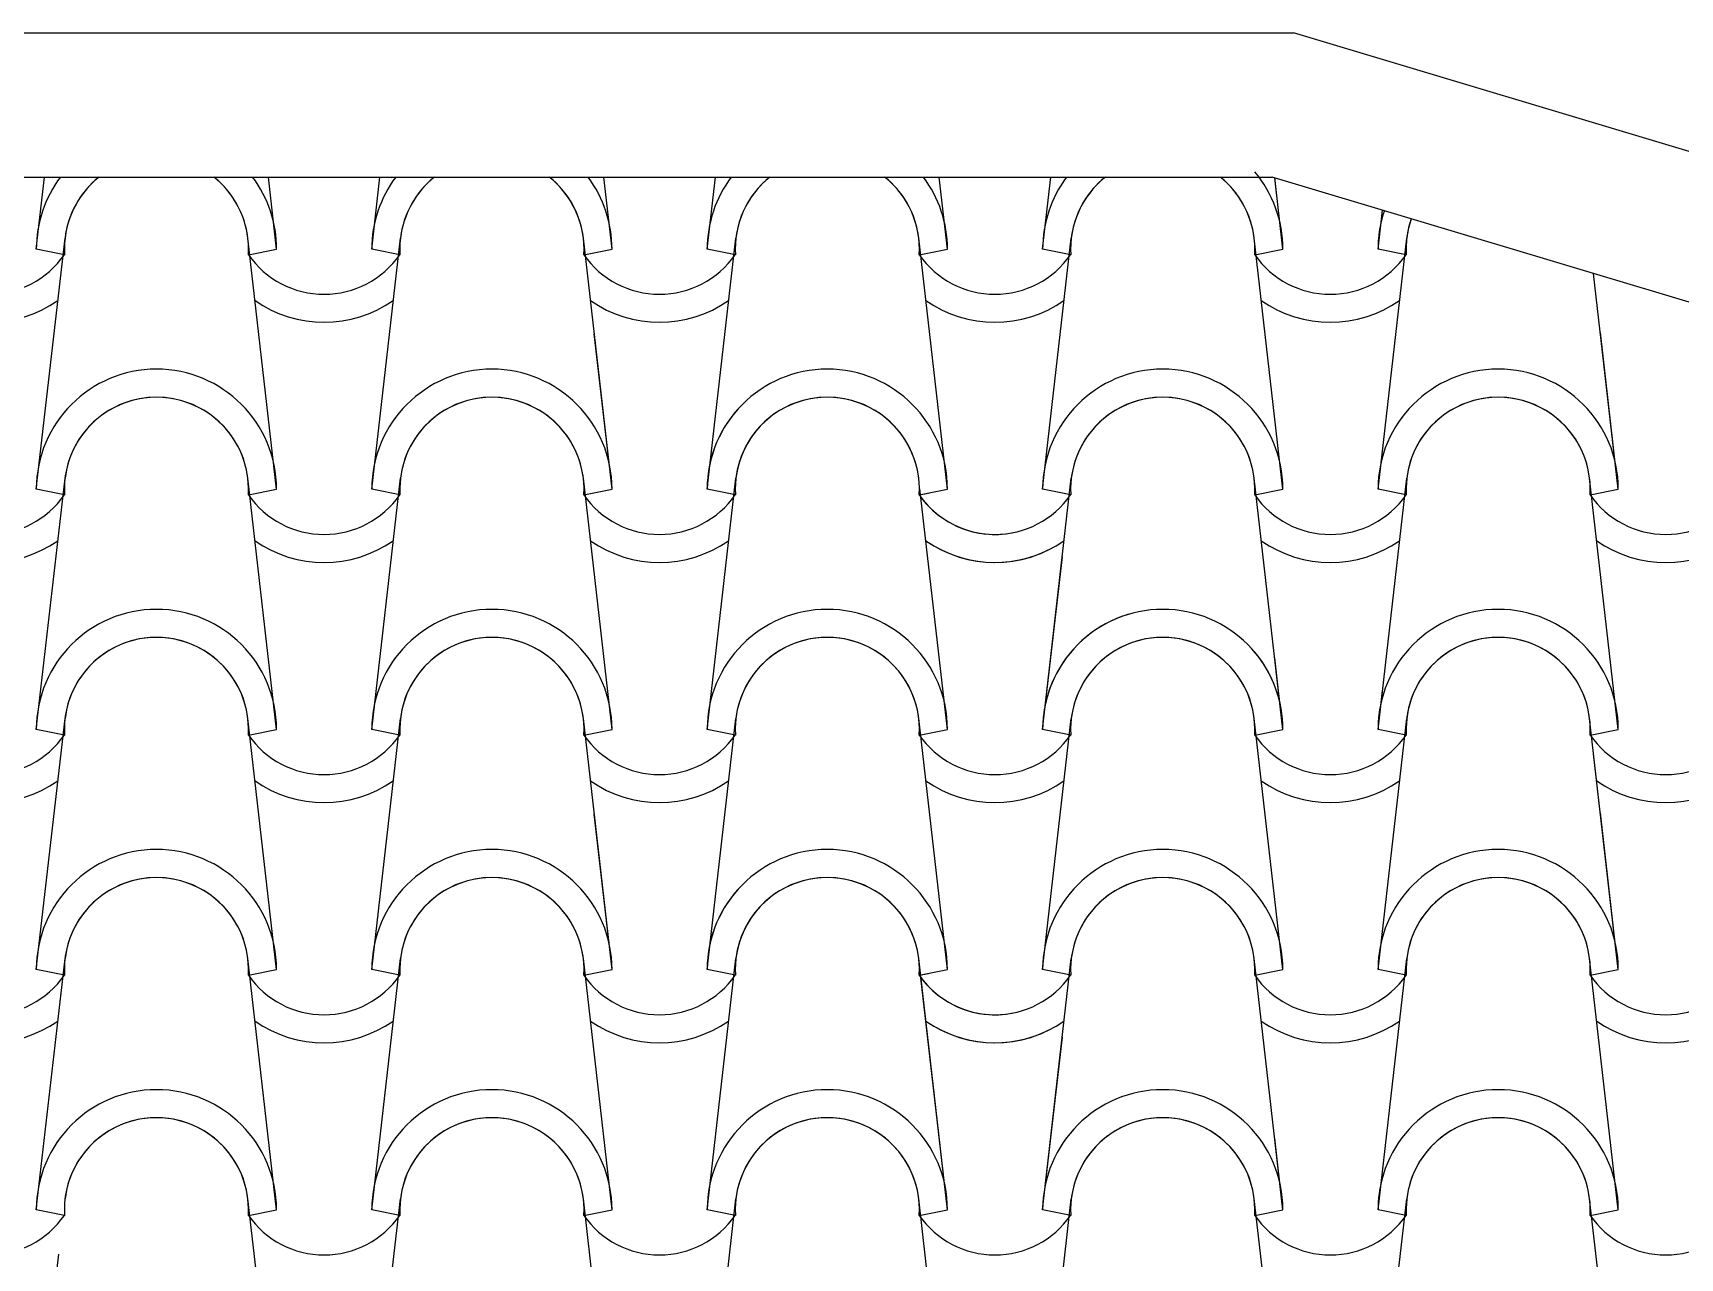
# Model space of a CAD drawing. Header units: millimetres. Extents: x -255 to 41745, y 236 to 29936.
# Drawn here: x 14081 to 14938, y 13360 to 13998 of the extents above; entities that cross this region are included whole.
import ezdxf

# ---------------------------------------------------------------- set-up
doc = ezdxf.new("R2010")
doc.units = ezdxf.units.MM
doc.layers.add('1', color=1, linetype='Continuous')
doc.layers.add('CALIDADES', color=7, linetype='Continuous')

msp = doc.modelspace()

# ---------------------------------------------------------------- linework, layer by layer
at = {"layer": '1'}
for p, q in [((14082.49, 13885.34), (14086.78, 13922.84)), ((14207.49, 13885.34), (14203.21, 13922.84)), ((14257, 13885.34), (14261.28, 13922.84)), ((14382, 13885.34), (14377.72, 13922.84)), ((14431.5, 13885.34), (14435.78, 13922.84)), ((14556.5, 13885.34), (14552.22, 13922.84)), ((14606.01, 13885.34), (14610.29, 13922.84)), ((14731.01, 13885.34), (14726.75, 13922.62)), ((14731.01, 13885.34), (14726.77, 13922.45)), ((14731.01, 13885.34), (14726.77, 13922.45)), ((14731.01, 13885.34), (14726.77, 13922.45)), ((14780.51, 13885.34), (14782.83, 13905.63)), ((14780.51, 13885.34), (14782.83, 13905.63)), ((14780.51, 13885.34), (14782.83, 13905.63)), ((14082.49, 13760.34), (14097.42, 13891.05)), ((14207.49, 13760.34), (14192.57, 13891.05)), ((14257, 13760.34), (14271.92, 13891.05)), ((14382, 13760.34), (14367.07, 13891.05)), ((14431.5, 13760.34), (14446.43, 13891.05)), ((14556.5, 13760.34), (14541.58, 13891.05)), ((14606.01, 13760.34), (14620.93, 13891.05)), ((14606.01, 13760.34), (14620.93, 13891.05)), ((14731.01, 13760.34), (14716.08, 13891.05)), ((14731.01, 13760.34), (14716.08, 13891.05)), ((14731.01, 13760.34), (14716.08, 13891.05)), ((14780.51, 13885.34), (14781.77, 13896.41)), ((14780.51, 13760.34), (14795.43, 13891.05)), ((14780.51, 13760.34), (14795.43, 13891.05)), ((14780.51, 13760.34), (14795.43, 13891.05)), ((14097.17, 13882.41), (14082.49, 13885.34)), ((14097.17, 13882.41), (14082.49, 13885.34)), ((14192.82, 13882.41), (14207.49, 13885.34)), ((14192.82, 13882.41), (14207.49, 13885.34)), ((14271.67, 13882.41), (14257, 13885.34)), ((14271.67, 13882.41), (14257, 13885.34)), ((14367.33, 13882.41), (14382, 13885.34)), ((14367.33, 13882.41), (14382, 13885.34)), ((14446.18, 13882.41), (14431.5, 13885.34)), ((14446.18, 13882.41), (14431.5, 13885.34)), ((14541.83, 13882.41), (14556.5, 13885.34)), ((14541.83, 13882.41), (14556.5, 13885.34)), ((14620.68, 13882.41), (14606.01, 13885.34)), ((14620.68, 13882.41), (14606.01, 13885.34)), ((14620.68, 13882.41), (14606.01, 13885.34)), ((14620.68, 13882.41), (14606.01, 13885.34)), ((14716.33, 13882.41), (14731.01, 13885.34)), ((14716.33, 13882.41), (14731.01, 13885.34)), ((14716.33, 13882.41), (14731.01, 13885.34)), ((14716.33, 13882.41), (14731.01, 13885.34)), ((14716.33, 13882.41), (14731.01, 13885.34)), ((14716.33, 13882.41), (14731.01, 13885.34)), ((14716.33, 13882.41), (14731.01, 13885.34)), ((14716.33, 13882.41), (14731.01, 13885.34)), ((14795.18, 13882.41), (14780.51, 13885.34)), ((14795.18, 13882.41), (14780.51, 13885.34)), ((14795.18, 13882.41), (14780.51, 13885.34)), ((14795.18, 13882.41), (14780.51, 13885.34)), ((14795.18, 13882.41), (14780.51, 13885.34)), ((14795.18, 13882.41), (14780.51, 13885.34)), ((14795.18, 13882.41), (14780.51, 13885.34)), ((14795.18, 13882.41), (14780.51, 13885.34)), ((14905.51, 13760.34), (14892.68, 13872.68)), ((14382, 13760.34), (14372.76, 13841.22)), ((14905.51, 13760.34), (14896.2, 13841.91)), ((14431.5, 13760.34), (14437.23, 13810.51)), ((14082.49, 13635.34), (14097.42, 13766.05)), ((14207.49, 13635.34), (14192.57, 13766.05)), ((14257, 13635.34), (14271.92, 13766.05)), ((14382, 13635.34), (14367.07, 13766.05)), ((14431.5, 13635.34), (14446.43, 13766.05)), ((14606.01, 13635.34), (14620.93, 13766.05)), ((14731.01, 13635.34), (14716.08, 13766.05)), ((14780.51, 13635.34), (14795.43, 13766.05)), ((14905.51, 13635.34), (14890.58, 13766.05)), ((14097.17, 13757.41), (14082.49, 13760.34)), ((14097.17, 13757.41), (14082.49, 13760.34)), ((14097.17, 13757.41), (14082.49, 13760.34)), ((14097.17, 13757.41), (14082.49, 13760.34)), ((14192.82, 13757.41), (14207.49, 13760.34)), ((14192.82, 13757.41), (14207.49, 13760.34)), ((14192.82, 13757.41), (14207.49, 13760.34)), ((14192.82, 13757.41), (14207.49, 13760.34)), ((14271.67, 13757.41), (14257, 13760.34)), ((14271.67, 13757.41), (14257, 13760.34)), ((14271.67, 13757.41), (14257, 13760.34)), ((14271.67, 13757.41), (14257, 13760.34)), ((14367.33, 13757.41), (14382, 13760.34)), ((14367.33, 13757.41), (14382, 13760.34)), ((14367.33, 13757.41), (14382, 13760.34)), ((14367.33, 13757.41), (14382, 13760.34)), ((14446.18, 13757.41), (14431.5, 13760.34)), ((14446.18, 13757.41), (14431.5, 13760.34)), ((14446.18, 13757.41), (14431.5, 13760.34)), ((14446.18, 13757.41), (14431.5, 13760.34)), ((14541.83, 13757.41), (14556.5, 13760.34)), ((14541.83, 13757.41), (14556.5, 13760.34)), ((14541.83, 13757.41), (14546.69, 13758.38)), ((14541.83, 13757.41), (14546.69, 13758.38)), ((14556.5, 13635.34), (14542.21, 13760.51)), ((14620.68, 13757.41), (14606.01, 13760.34)), ((14620.68, 13757.41), (14606.01, 13760.34)), ((14620.68, 13757.41), (14606.01, 13760.34)), ((14620.68, 13757.41), (14606.01, 13760.34)), ((14716.33, 13757.41), (14731.01, 13760.34)), ((14716.33, 13757.41), (14731.01, 13760.34)), ((14716.33, 13757.41), (14731.01, 13760.34)), ((14716.33, 13757.41), (14731.01, 13760.34)), ((14716.33, 13757.41), (14731.01, 13760.34)), ((14716.33, 13757.41), (14731.01, 13760.34)), ((14795.18, 13757.41), (14780.51, 13760.34)), ((14795.18, 13757.41), (14780.51, 13760.34)), ((14795.18, 13757.41), (14780.51, 13760.34)), ((14795.18, 13757.41), (14780.51, 13760.34)), ((14795.18, 13757.41), (14780.51, 13760.34)), ((14795.18, 13757.41), (14780.51, 13760.34)), ((14890.84, 13757.41), (14905.51, 13760.34)), ((14890.84, 13757.41), (14905.51, 13760.34)), ((14890.84, 13757.41), (14905.51, 13760.34)), ((14890.84, 13757.41), (14905.51, 13760.34)), ((14606.01, 13635.34), (14616.27, 13725.24)), ((14606.01, 13635.34), (14614.1, 13706.25)), ((14731.01, 13635.34), (14726.75, 13672.62)), ((14731.01, 13635.34), (14726.75, 13672.62)), ((14731.01, 13635.34), (14726.77, 13672.45)), ((14731.01, 13635.34), (14726.77, 13672.45)), ((14731.01, 13635.34), (14726.77, 13672.45)), ((14780.51, 13635.34), (14782.83, 13655.63)), ((14780.51, 13635.34), (14782.83, 13655.63)), ((14780.51, 13635.34), (14782.83, 13655.63)), ((14780.51, 13635.34), (14781.77, 13646.41)), ((14780.51, 13635.34), (14781.77, 13646.41)), ((14082.49, 13510.34), (14097.42, 13641.05)), ((14097.17, 13632.41), (14082.49, 13635.34)), ((14097.17, 13632.41), (14082.49, 13635.34)), ((14207.49, 13510.34), (14192.57, 13641.05)), ((14207.49, 13510.34), (14192.57, 13641.05)), ((14192.82, 13632.41), (14207.49, 13635.34)), ((14192.82, 13632.41), (14207.49, 13635.34)), ((14192.82, 13632.41), (14207.49, 13635.34)), ((14192.82, 13632.41), (14207.49, 13635.34)), ((14257, 13510.34), (14271.92, 13641.05)), ((14257, 13510.34), (14271.92, 13641.05)), ((14271.67, 13632.41), (14257, 13635.34)), ((14271.67, 13632.41), (14257, 13635.34)), ((14271.67, 13632.41), (14257, 13635.34)), ((14271.67, 13632.41), (14257, 13635.34)), ((14382, 13510.34), (14367.07, 13641.05)), ((14382, 13510.34), (14367.07, 13641.05)), ((14367.33, 13632.41), (14382, 13635.34)), ((14367.33, 13632.41), (14382, 13635.34)), ((14367.33, 13632.41), (14382, 13635.34)), ((14367.33, 13632.41), (14382, 13635.34)), ((14431.5, 13510.34), (14446.43, 13641.05)), ((14431.5, 13510.34), (14446.43, 13641.05)), ((14446.18, 13632.41), (14431.5, 13635.34)), ((14446.18, 13632.41), (14431.5, 13635.34)), ((14446.18, 13632.41), (14431.5, 13635.34)), ((14446.18, 13632.41), (14431.5, 13635.34)), ((14556.5, 13510.34), (14541.58, 13641.05)), ((14556.5, 13510.34), (14541.58, 13641.05)), ((14541.83, 13632.41), (14556.5, 13635.34)), ((14541.83, 13632.41), (14556.5, 13635.34)), ((14541.83, 13632.41), (14556.5, 13635.34)), ((14541.83, 13632.41), (14556.5, 13635.34)), ((14606.01, 13510.34), (14620.93, 13641.05)), ((14606.01, 13510.34), (14620.93, 13641.05)), ((14606.01, 13510.34), (14620.93, 13641.05)), ((14606.01, 13510.34), (14620.93, 13641.05)), ((14620.68, 13632.41), (14606.01, 13635.34)), ((14620.68, 13632.41), (14606.01, 13635.34)), ((14620.68, 13632.41), (14606.01, 13635.34)), ((14620.68, 13632.41), (14606.01, 13635.34)), ((14620.68, 13632.41), (14606.01, 13635.34)), ((14620.68, 13632.41), (14606.01, 13635.34)), ((14620.68, 13632.41), (14606.01, 13635.34)), ((14620.68, 13632.41), (14606.01, 13635.34)), ((14731.01, 13510.34), (14716.08, 13641.05)), ((14731.01, 13510.34), (14716.08, 13641.05)), ((14731.01, 13510.34), (14716.08, 13641.05)), ((14731.01, 13510.34), (14716.08, 13641.05)), ((14731.01, 13510.34), (14716.08, 13641.05)), ((14716.33, 13632.41), (14731.01, 13635.34)), ((14716.33, 13632.41), (14731.01, 13635.34)), ((14716.33, 13632.41), (14731.01, 13635.34)), ((14716.33, 13632.41), (14731.01, 13635.34)), ((14716.33, 13632.41), (14731.01, 13635.34)), ((14716.33, 13632.41), (14731.01, 13635.34)), ((14716.33, 13632.41), (14731.01, 13635.34)), ((14716.33, 13632.41), (14731.01, 13635.34)), ((14716.33, 13632.41), (14731.01, 13635.34)), ((14716.33, 13632.41), (14731.01, 13635.34)), ((14716.33, 13632.41), (14731.01, 13635.34)), ((14716.33, 13632.41), (14731.01, 13635.34)), ((14780.51, 13510.34), (14795.43, 13641.05)), ((14780.51, 13510.34), (14795.43, 13641.05)), ((14780.51, 13510.34), (14795.43, 13641.05)), ((14780.51, 13510.34), (14795.43, 13641.05)), ((14780.51, 13510.34), (14795.43, 13641.05)), ((14795.18, 13632.41), (14780.51, 13635.34)), ((14795.18, 13632.41), (14780.51, 13635.34)), ((14795.18, 13632.41), (14780.51, 13635.34)), ((14795.18, 13632.41), (14780.51, 13635.34)), ((14795.18, 13632.41), (14780.51, 13635.34)), ((14795.18, 13632.41), (14780.51, 13635.34)), ((14795.18, 13632.41), (14780.51, 13635.34)), ((14795.18, 13632.41), (14780.51, 13635.34)), ((14795.18, 13632.41), (14780.51, 13635.34)), ((14795.18, 13632.41), (14780.51, 13635.34)), ((14795.18, 13632.41), (14780.51, 13635.34)), ((14795.18, 13632.41), (14780.51, 13635.34)), ((14905.51, 13510.34), (14890.58, 13641.05)), ((14890.84, 13632.41), (14905.51, 13635.34)), ((14890.84, 13632.41), (14905.51, 13635.34)), ((14905.51, 13510.34), (14892.68, 13622.68)), ((14382, 13510.34), (14372.76, 13591.22)), ((14905.51, 13510.34), (14896.2, 13591.91)), ((14905.51, 13510.34), (14896.2, 13591.91)), ((14431.5, 13510.34), (14437.23, 13560.51)), ((14082.49, 13385.34), (14097.42, 13516.05)), ((14207.49, 13385.34), (14192.57, 13516.05)), ((14207.49, 13385.34), (14192.57, 13516.05)), ((14257, 13385.34), (14271.92, 13516.05)), ((14257, 13385.34), (14271.92, 13516.05)), ((14382, 13385.34), (14367.07, 13516.05)), ((14382, 13385.34), (14367.07, 13516.05)), ((14431.5, 13385.34), (14446.43, 13516.05)), ((14431.5, 13385.34), (14446.43, 13516.05)), ((14556.5, 13385.34), (14541.58, 13516.05)), ((14606.01, 13385.34), (14620.93, 13516.05)), ((14606.01, 13385.34), (14620.93, 13516.05)), ((14731.01, 13385.34), (14716.08, 13516.05)), ((14731.01, 13385.34), (14716.08, 13516.05)), ((14780.51, 13385.34), (14795.43, 13516.05)), ((14780.51, 13385.34), (14795.43, 13516.05)), ((14905.51, 13385.34), (14890.58, 13516.05)), ((14905.51, 13385.34), (14890.58, 13516.05)), ((14097.17, 13507.41), (14082.49, 13510.34)), ((14097.17, 13507.41), (14082.49, 13510.34)), ((14192.82, 13507.41), (14207.49, 13510.34)), ((14192.82, 13507.41), (14207.49, 13510.34)), ((14192.82, 13507.41), (14207.49, 13510.34)), ((14192.82, 13507.41), (14207.49, 13510.34)), ((14192.82, 13507.41), (14207.49, 13510.34)), ((14192.82, 13507.41), (14207.49, 13510.34)), ((14271.67, 13507.41), (14257, 13510.34)), ((14271.67, 13507.41), (14257, 13510.34)), ((14271.67, 13507.41), (14257, 13510.34)), ((14271.67, 13507.41), (14257, 13510.34)), ((14271.67, 13507.41), (14257, 13510.34)), ((14271.67, 13507.41), (14257, 13510.34)), ((14367.33, 13507.41), (14382, 13510.34)), ((14367.33, 13507.41), (14382, 13510.34)), ((14367.33, 13507.41), (14382, 13510.34)), ((14367.33, 13507.41), (14382, 13510.34)), ((14367.33, 13507.41), (14382, 13510.34)), ((14367.33, 13507.41), (14382, 13510.34)), ((14446.18, 13507.41), (14431.5, 13510.34)), ((14446.18, 13507.41), (14431.5, 13510.34)), ((14446.18, 13507.41), (14431.5, 13510.34)), ((14446.18, 13507.41), (14431.5, 13510.34)), ((14446.18, 13507.41), (14431.5, 13510.34)), ((14446.18, 13507.41), (14431.5, 13510.34)), ((14541.83, 13507.41), (14556.5, 13510.34)), ((14541.83, 13507.41), (14556.5, 13510.34)), ((14541.83, 13507.41), (14556.5, 13510.34)), ((14541.83, 13507.41), (14556.5, 13510.34)), ((14541.83, 13507.41), (14546.69, 13508.38)), ((14541.83, 13507.41), (14546.69, 13508.38)), ((14556.5, 13385.34), (14542.21, 13510.51)), ((14620.68, 13507.41), (14606.01, 13510.34)), ((14620.68, 13507.41), (14606.01, 13510.34)), ((14620.68, 13507.41), (14606.01, 13510.34)), ((14620.68, 13507.41), (14606.01, 13510.34)), ((14620.68, 13507.41), (14606.01, 13510.34)), ((14620.68, 13507.41), (14606.01, 13510.34)), ((14620.68, 13507.41), (14606.01, 13510.34)), ((14620.68, 13507.41), (14606.01, 13510.34)), ((14716.33, 13507.41), (14731.01, 13510.34)), ((14716.33, 13507.41), (14731.01, 13510.34)), ((14716.33, 13507.41), (14731.01, 13510.34)), ((14716.33, 13507.41), (14731.01, 13510.34)), ((14716.33, 13507.41), (14731.01, 13510.34)), ((14716.33, 13507.41), (14731.01, 13510.34)), ((14716.33, 13507.41), (14731.01, 13510.34)), ((14716.33, 13507.41), (14731.01, 13510.34)), ((14716.33, 13507.41), (14731.01, 13510.34)), ((14716.33, 13507.41), (14731.01, 13510.34)), ((14795.18, 13507.41), (14780.51, 13510.34)), ((14795.18, 13507.41), (14780.51, 13510.34)), ((14795.18, 13507.41), (14780.51, 13510.34)), ((14795.18, 13507.41), (14780.51, 13510.34)), ((14795.18, 13507.41), (14780.51, 13510.34)), ((14795.18, 13507.41), (14780.51, 13510.34)), ((14795.18, 13507.41), (14780.51, 13510.34)), ((14795.18, 13507.41), (14780.51, 13510.34)), ((14795.18, 13507.41), (14780.51, 13510.34)), ((14795.18, 13507.41), (14780.51, 13510.34)), ((14890.84, 13507.41), (14905.51, 13510.34)), ((14890.84, 13507.41), (14905.51, 13510.34)), ((14890.84, 13507.41), (14905.51, 13510.34)), ((14890.84, 13507.41), (14905.51, 13510.34)), ((14890.84, 13507.41), (14905.51, 13510.34)), ((14890.84, 13507.41), (14905.51, 13510.34)), ((14890.84, 13507.41), (14905.51, 13510.34)), ((14890.84, 13507.41), (14905.51, 13510.34)), ((14606.01, 13385.34), (14616.27, 13475.24)), ((14731.01, 13385.34), (14726.75, 13422.62)), ((14780.51, 13385.34), (14781.77, 13396.41)), ((14097.17, 13382.41), (14082.49, 13385.34)), ((14097.17, 13382.41), (14082.49, 13385.34)), ((14207.49, 13260.34), (14192.57, 13391.05)), ((14192.82, 13382.41), (14207.49, 13385.34)), ((14192.82, 13382.41), (14207.49, 13385.34)), ((14192.82, 13382.41), (14207.49, 13385.34)), ((14192.82, 13382.41), (14207.49, 13385.34)), ((14257, 13260.34), (14271.92, 13391.05)), ((14271.67, 13382.41), (14257, 13385.34)), ((14271.67, 13382.41), (14257, 13385.34)), ((14271.67, 13382.41), (14257, 13385.34)), ((14271.67, 13382.41), (14257, 13385.34)), ((14382, 13260.34), (14367.07, 13391.05)), ((14367.33, 13382.41), (14382, 13385.34)), ((14367.33, 13382.41), (14382, 13385.34)), ((14367.33, 13382.41), (14382, 13385.34)), ((14367.33, 13382.41), (14382, 13385.34)), ((14431.5, 13260.34), (14446.43, 13391.05)), ((14446.18, 13382.41), (14431.5, 13385.34)), ((14446.18, 13382.41), (14431.5, 13385.34)), ((14446.18, 13382.41), (14431.5, 13385.34)), ((14446.18, 13382.41), (14431.5, 13385.34)), ((14556.5, 13260.34), (14541.58, 13391.05)), ((14541.83, 13382.41), (14556.5, 13385.34)), ((14541.83, 13382.41), (14556.5, 13385.34)), ((14541.83, 13382.41), (14556.5, 13385.34)), ((14541.83, 13382.41), (14556.5, 13385.34)), ((14606.01, 13260.34), (14620.93, 13391.05)), ((14606.01, 13260.34), (14620.93, 13391.05)), ((14620.68, 13382.41), (14606.01, 13385.34)), ((14620.68, 13382.41), (14606.01, 13385.34)), ((14620.68, 13382.41), (14606.01, 13385.34)), ((14620.68, 13382.41), (14606.01, 13385.34)), ((14620.68, 13382.41), (14606.01, 13385.34)), ((14620.68, 13382.41), (14606.01, 13385.34)), ((14731.01, 13260.34), (14716.08, 13391.05)), ((14731.01, 13260.34), (14716.08, 13391.05)), ((14716.33, 13382.41), (14731.01, 13385.34)), ((14716.33, 13382.41), (14731.01, 13385.34)), ((14716.33, 13382.41), (14731.01, 13385.34)), ((14716.33, 13382.41), (14731.01, 13385.34)), ((14716.33, 13382.41), (14731.01, 13385.34)), ((14716.33, 13382.41), (14731.01, 13385.34)), ((14780.51, 13260.34), (14795.43, 13391.05)), ((14780.51, 13260.34), (14795.43, 13391.05)), ((14795.18, 13382.41), (14780.51, 13385.34)), ((14795.18, 13382.41), (14780.51, 13385.34)), ((14795.18, 13382.41), (14780.51, 13385.34)), ((14795.18, 13382.41), (14780.51, 13385.34)), ((14795.18, 13382.41), (14780.51, 13385.34)), ((14795.18, 13382.41), (14780.51, 13385.34)), ((14905.51, 13260.34), (14890.58, 13391.05)), ((14890.84, 13382.41), (14905.51, 13385.34)), ((14890.84, 13382.41), (14905.51, 13385.34)), ((14890.84, 13382.41), (14905.51, 13385.34)), ((14890.84, 13382.41), (14905.51, 13385.34)), ((14082.49, 13260.34), (14094.13, 13362.24))]:
    msp.add_line(p, q, dxfattribs=at)
for centre, radius, start, end in [((14668.51, 13885.34), 62.5, 0, 40.07623), ((14668.51, 13885.34), 62.5, 0, 40.07623), ((14668.51, 13885.34), 62.5, 0, 40.07623), ((14668.51, 13885.34), 62.5, 0, 40.07623), ((14144.99, 13885.34), 62.5, 143.1301, 180), ((14144.99, 13885.34), 62.5, 143.1301, 180), ((14144.99, 13885.34), 47.92, 128.49995, 183.51128), ((14144.99, 13885.34), 47.92, 128.49995, 183.51128), ((14144.99, 13885.34), 47.92, 128.49995, 173.16196), ((14144.99, 13885.34), 47.92, 6.83804, 51.50005), ((14144.99, 13885.34), 47.92, 356.48872, 51.50005), ((14144.99, 13885.34), 47.92, 356.48872, 51.50005), ((14144.99, 13885.34), 62.5, 0, 36.8699), ((14144.99, 13885.34), 62.5, 0, 36.8699), ((14319.5, 13885.34), 62.5, 143.1301, 180), ((14319.5, 13885.34), 62.5, 143.1301, 180), ((14319.5, 13885.34), 47.92, 128.49995, 183.51128), ((14319.5, 13885.34), 47.92, 128.49995, 183.51128), ((14319.5, 13885.34), 47.92, 128.49995, 173.16196), ((14319.5, 13885.34), 47.92, 6.83804, 51.50005), ((14319.5, 13885.34), 47.92, 356.48872, 51.50005), ((14319.5, 13885.34), 47.92, 356.48872, 51.50005), ((14319.5, 13885.34), 62.5, 0, 36.8699), ((14319.5, 13885.34), 62.5, 0, 36.8699), ((14494, 13885.34), 62.5, 143.1301, 180), ((14494, 13885.34), 62.5, 143.1301, 180), ((14494, 13885.34), 47.92, 128.49995, 183.51128), ((14494, 13885.34), 47.92, 128.49995, 183.51128), ((14494, 13885.34), 47.92, 128.49995, 173.16196), ((14494, 13885.34), 47.92, 6.83804, 51.50005), ((14494, 13885.34), 47.92, 356.48872, 51.50005), ((14494, 13885.34), 47.92, 356.48872, 51.50005), ((14494, 13885.34), 62.5, 0, 36.8699), ((14494, 13885.34), 62.5, 0, 36.8699), ((14668.51, 13885.34), 62.5, 143.1301, 180), ((14668.51, 13885.34), 62.5, 143.1301, 180), ((14668.51, 13885.34), 62.5, 143.1301, 180), ((14668.51, 13885.34), 62.5, 143.1301, 180), ((14668.51, 13885.34), 47.92, 128.49995, 183.51128), ((14668.51, 13885.34), 47.92, 128.49995, 183.51128), ((14668.51, 13885.34), 47.92, 128.49995, 183.51128), ((14668.51, 13885.34), 47.92, 128.49995, 183.51128), ((14668.51, 13885.34), 47.92, 128.49995, 173.16196), ((14668.51, 13885.34), 47.92, 128.49995, 173.16196), ((14668.51, 13885.34), 47.92, 6.83804, 51.50005), ((14668.51, 13885.34), 47.92, 356.48872, 51.50005), ((14668.51, 13885.34), 47.92, 356.48872, 51.50005), ((14668.51, 13885.34), 47.92, 6.83804, 51.50005), ((14668.51, 13885.34), 47.92, 356.48872, 51.50005), ((14668.51, 13885.34), 47.92, 356.48872, 51.50005), ((14843.01, 13885.34), 62.5, 161.33866, 180), ((14843.01, 13885.34), 62.5, 161.33866, 180), ((14843.01, 13885.34), 62.5, 161.33866, 180), ((14843.01, 13885.34), 62.5, 161.33866, 180), ((14843.01, 13885.34), 47.92, 160.74115, 183.51128), ((14843.01, 13885.34), 47.92, 160.74115, 183.51128), ((14843.01, 13885.34), 47.92, 160.74115, 183.51128), ((14843.01, 13885.34), 47.92, 160.74115, 183.51128), ((14843.01, 13885.34), 47.92, 160.74115, 173.16196), ((14843.01, 13885.34), 47.92, 160.74115, 173.16196), ((14843.01, 13885.34), 62.5, 169.6869, 180), ((14843.01, 13885.34), 62.5, 169.6869, 180), ((14057.69, 13909.73), 47.92, 214.75597, 325.24403), ((14057.69, 13909.73), 47.92, 214.75597, 325.24403), ((14232.19, 13909.73), 47.92, 214.75597, 325.24403), ((14232.19, 13909.73), 47.92, 214.75597, 325.24403), ((14406.69, 13909.73), 47.92, 214.75597, 325.24403), ((14406.69, 13909.73), 47.92, 214.75597, 325.24403), ((14581.2, 13909.73), 47.92, 214.75597, 325.24403), ((14581.2, 13909.73), 47.92, 214.75597, 325.24403), ((14755.7, 13909.73), 47.92, 214.75597, 325.24403), ((14755.7, 13909.73), 47.92, 214.75597, 325.24403), ((14755.7, 13909.73), 47.92, 214.75597, 325.24403), ((14755.7, 13909.73), 47.92, 214.75597, 325.24403), ((14755.7, 13909.73), 47.92, 214.75597, 325.24403), ((14755.7, 13909.73), 47.92, 214.75597, 325.24403), ((14755.7, 13909.73), 47.92, 214.75597, 325.24403), ((14755.7, 13909.73), 47.92, 214.75597, 325.24403), ((14843.01, 13885.34), 47.92, 174.46956, 183.51128), ((14843.01, 13885.34), 47.92, 174.46956, 183.51128), ((14057.69, 13909.73), 62.5, 234.93079, 305.06921), ((14232.19, 13909.73), 62.5, 234.93079, 305.06921), ((14406.69, 13909.73), 62.5, 234.93079, 305.06921), ((14581.2, 13909.73), 62.5, 234.93079, 305.06921), ((14755.7, 13909.73), 62.5, 234.93079, 305.06921), ((14755.7, 13909.73), 62.5, 234.93079, 305.06921), ((14755.7, 13909.73), 62.5, 234.93079, 305.06921), ((14755.7, 13909.73), 62.5, 234.93079, 305.06921), ((14144.99, 13760.34), 62.5, 0, 180), ((14144.99, 13760.34), 62.5, 0, 180), ((14144.99, 13760.34), 62.5, 0, 180), ((14144.99, 13760.34), 62.5, 0, 180), ((14319.5, 13760.34), 62.5, 0, 180), ((14319.5, 13760.34), 62.5, 0, 180), ((14319.5, 13760.34), 62.5, 0, 180), ((14319.5, 13760.34), 62.5, 0, 180), ((14494, 13760.34), 62.5, 0, 180), ((14494, 13760.34), 62.5, 0, 180), ((14668.51, 13760.34), 62.5, 0, 180), ((14668.51, 13760.34), 62.5, 0, 180), ((14668.51, 13760.34), 62.5, 0, 180), ((14668.51, 13760.34), 62.5, 0, 180), ((14843.01, 13760.34), 62.5, 0, 180), ((14843.01, 13760.34), 62.5, 0, 180), ((14843.01, 13760.34), 62.5, 0, 180), ((14843.01, 13760.34), 62.5, 0, 180), ((14144.99, 13760.34), 47.92, 356.48872, 183.51128), ((14144.99, 13760.34), 47.92, 356.48872, 183.51128), ((14144.99, 13760.34), 47.92, 356.48872, 183.51128), ((14144.99, 13760.34), 47.92, 356.48872, 183.51128), ((14144.99, 13760.34), 47.92, 6.83804, 173.16196), ((14144.99, 13760.34), 47.92, 6.83804, 173.16196), ((14319.5, 13760.34), 47.92, 356.48872, 183.51128), ((14319.5, 13760.34), 47.92, 356.48872, 183.51128), ((14319.5, 13760.34), 47.92, 356.48872, 183.51128), ((14319.5, 13760.34), 47.92, 356.48872, 183.51128), ((14319.5, 13760.34), 47.92, 6.83804, 173.16196), ((14319.5, 13760.34), 47.92, 6.83804, 173.16196), ((14494, 13760.34), 47.92, 356.48872, 183.51128), ((14494, 13760.34), 47.92, 356.48872, 183.51128), ((14494, 13760.34), 47.92, 6.83804, 173.16196), ((14668.51, 13760.34), 47.92, 356.48872, 183.51128), ((14668.51, 13760.34), 47.92, 356.48872, 183.51128), ((14668.51, 13760.34), 47.92, 356.48872, 183.51128), ((14668.51, 13760.34), 47.92, 356.48872, 183.51128), ((14668.51, 13760.34), 47.92, 6.83804, 173.16196), ((14668.51, 13760.34), 47.92, 6.83804, 173.16196), ((14843.01, 13760.34), 47.92, 356.48872, 183.51128), ((14843.01, 13760.34), 47.92, 356.48872, 183.51128), ((14843.01, 13760.34), 47.92, 356.48872, 183.51128), ((14843.01, 13760.34), 47.92, 356.48872, 183.51128), ((14843.01, 13760.34), 47.92, 6.83804, 173.16196), ((14843.01, 13760.34), 47.92, 6.83804, 173.16196), ((14494, 13760.34), 62.5, 135.01157, 180), ((14494, 13760.34), 62.5, 135.01157, 180), ((14494, 13760.34), 47.92, 128.69339, 183.51128), ((14494, 13760.34), 47.92, 128.69339, 183.51128), ((14494, 13760.34), 47.92, 128.69339, 173.16196), ((14057.69, 13784.73), 47.92, 214.75597, 325.24403), ((14057.69, 13784.73), 47.92, 214.75597, 325.24403), ((14057.69, 13784.73), 47.92, 214.75597, 325.24403), ((14057.69, 13784.73), 47.92, 214.75597, 325.24403), ((14232.19, 13784.73), 47.92, 214.75597, 325.24403), ((14232.19, 13784.73), 47.92, 214.75597, 325.24403), ((14232.19, 13784.73), 47.92, 214.75597, 325.24403), ((14232.19, 13784.73), 47.92, 214.75597, 325.24403), ((14406.69, 13784.73), 47.92, 214.75597, 325.24403), ((14406.69, 13784.73), 47.92, 214.75597, 325.24403), ((14406.69, 13784.73), 47.92, 214.75597, 325.24403), ((14406.69, 13784.73), 47.92, 214.75597, 325.24403), ((14494, 13760.34), 47.92, 356.48872, 0.3703), ((14494, 13760.34), 47.92, 356.48872, 0.3703), ((14581.2, 13784.73), 47.92, 214.75597, 280.82024), ((14581.2, 13784.73), 47.92, 214.75597, 280.82024), ((14581.2, 13784.73), 47.92, 214.75597, 325.24403), ((14581.2, 13784.73), 47.92, 214.75597, 325.24403), ((14755.7, 13784.73), 47.92, 214.75597, 325.24403), ((14755.7, 13784.73), 47.92, 214.75597, 325.24403), ((14755.7, 13784.73), 47.92, 214.75597, 325.24403), ((14755.7, 13784.73), 47.92, 214.75597, 325.24403), ((14755.7, 13784.73), 47.92, 214.75597, 325.24403), ((14755.7, 13784.73), 47.92, 214.75597, 325.24403), ((14930.2, 13784.73), 47.92, 214.75597, 325.24403), ((14930.2, 13784.73), 47.92, 214.75597, 325.24403), ((14930.2, 13784.73), 47.92, 214.75597, 325.24403), ((14930.2, 13784.73), 47.92, 214.75597, 325.24403), ((14057.69, 13784.73), 62.5, 234.93079, 305.06921), ((14057.69, 13784.73), 62.5, 234.93079, 305.06921), ((14232.19, 13784.73), 62.5, 234.93079, 305.06921), ((14232.19, 13784.73), 62.5, 234.93079, 305.06921), ((14406.69, 13784.73), 62.5, 234.93079, 305.06921), ((14406.69, 13784.73), 62.5, 234.93079, 305.06921), ((14581.2, 13784.73), 62.5, 234.93079, 296.36378), ((14581.2, 13784.73), 62.5, 234.93079, 305.06921), ((14755.7, 13784.73), 62.5, 234.93079, 305.06921), ((14755.7, 13784.73), 62.5, 234.93079, 305.06921), ((14755.7, 13784.73), 62.5, 234.93079, 305.06921), ((14930.2, 13784.73), 62.5, 234.93079, 305.06921), ((14930.2, 13784.73), 62.5, 234.93079, 305.06921), ((14144.99, 13635.34), 62.5, 0, 180), ((14144.99, 13635.34), 62.5, 0, 180), ((14319.5, 13635.34), 62.5, 0, 180), ((14319.5, 13635.34), 62.5, 0, 180), ((14319.5, 13635.34), 62.5, 0, 180), ((14319.5, 13635.34), 62.5, 0, 180), ((14494, 13635.34), 62.5, 0, 180), ((14494, 13635.34), 62.5, 0, 180), ((14494, 13635.34), 62.5, 0, 180), ((14494, 13635.34), 62.5, 0, 180), ((14668.51, 13635.34), 62.5, 0, 180), ((14668.51, 13635.34), 62.5, 0, 180), ((14668.51, 13635.34), 62.5, 0, 180), ((14668.51, 13635.34), 62.5, 0, 180), ((14668.51, 13635.34), 62.5, 106.52529, 180), ((14668.51, 13635.34), 62.5, 106.52529, 180), ((14668.51, 13635.34), 62.5, 106.52529, 180), ((14668.51, 13635.34), 62.5, 106.52529, 180), ((14843.01, 13635.34), 62.5, 0, 180), ((14843.01, 13635.34), 62.5, 0, 180), ((14144.99, 13635.34), 47.92, 356.48872, 183.51128), ((14144.99, 13635.34), 47.92, 356.48872, 183.51128), ((14144.99, 13635.34), 47.92, 6.83804, 173.16196), ((14319.5, 13635.34), 47.92, 356.48872, 183.51128), ((14319.5, 13635.34), 47.92, 356.48872, 183.51128), ((14319.5, 13635.34), 47.92, 356.48872, 183.51128), ((14319.5, 13635.34), 47.92, 356.48872, 183.51128), ((14319.5, 13635.34), 47.92, 6.83804, 173.16196), ((14319.5, 13635.34), 47.92, 6.83804, 173.16196), ((14494, 13635.34), 47.92, 356.48872, 183.51128), ((14494, 13635.34), 47.92, 356.48872, 183.51128), ((14494, 13635.34), 47.92, 356.48872, 183.51128), ((14494, 13635.34), 47.92, 356.48872, 183.51128), ((14494, 13635.34), 47.92, 6.83804, 173.16196), ((14494, 13635.34), 47.92, 6.83804, 173.16196), ((14668.51, 13635.34), 47.92, 356.48872, 183.51128), ((14668.51, 13635.34), 47.92, 356.48872, 183.51128), ((14668.51, 13635.34), 47.92, 356.48872, 183.51128), ((14668.51, 13635.34), 47.92, 356.48872, 183.51128), ((14668.51, 13635.34), 47.92, 356.48872, 183.51128), ((14668.51, 13635.34), 47.92, 356.48872, 183.51128), ((14668.51, 13635.34), 47.92, 356.48872, 183.51128), ((14668.51, 13635.34), 47.92, 356.48872, 183.51128), ((14668.51, 13635.34), 47.92, 6.83804, 173.16196), ((14668.51, 13635.34), 47.92, 6.83804, 173.16196), ((14668.51, 13635.34), 47.92, 6.83804, 173.16196), ((14668.51, 13635.34), 47.92, 6.83804, 173.16196), ((14843.01, 13635.34), 47.92, 356.48872, 183.51128), ((14843.01, 13635.34), 47.92, 356.48872, 183.51128), ((14843.01, 13635.34), 47.92, 6.83804, 173.16196), ((14668.51, 13635.34), 62.5, 0, 40.07623), ((14668.51, 13635.34), 62.5, 0, 40.07623), ((14668.51, 13635.34), 62.5, 0, 40.07623), ((14668.51, 13635.34), 62.5, 0, 40.07623), ((14843.01, 13635.34), 62.5, 161.33866, 180), ((14843.01, 13635.34), 62.5, 161.33866, 180), ((14843.01, 13635.34), 62.5, 161.33866, 180), ((14843.01, 13635.34), 62.5, 161.33866, 180), ((14843.01, 13635.34), 47.92, 160.74115, 183.51128), ((14843.01, 13635.34), 47.92, 160.74115, 183.51128), ((14843.01, 13635.34), 47.92, 160.74115, 183.51128), ((14843.01, 13635.34), 47.92, 160.74115, 183.51128), ((14843.01, 13635.34), 47.92, 160.74115, 173.16196), ((14843.01, 13635.34), 47.92, 160.74115, 173.16196), ((14843.01, 13635.34), 62.5, 169.6869, 180), ((14843.01, 13635.34), 62.5, 169.6869, 180), ((14843.01, 13635.34), 62.5, 169.6869, 180), ((14843.01, 13635.34), 62.5, 169.6869, 180), ((14843.01, 13635.34), 47.92, 174.46956, 183.51128), ((14843.01, 13635.34), 47.92, 174.46956, 183.51128), ((14843.01, 13635.34), 47.92, 174.46956, 183.51128), ((14843.01, 13635.34), 47.92, 174.46956, 183.51128), ((14057.69, 13659.73), 47.92, 214.75597, 325.24403), ((14057.69, 13659.73), 47.92, 214.75597, 325.24403), ((14232.19, 13659.73), 47.92, 214.75597, 325.24403), ((14232.19, 13659.73), 47.92, 214.75597, 325.24403), ((14232.19, 13659.73), 47.92, 214.75597, 325.24403), ((14232.19, 13659.73), 47.92, 214.75597, 325.24403), ((14406.69, 13659.73), 47.92, 214.75597, 325.24403), ((14406.69, 13659.73), 47.92, 214.75597, 325.24403), ((14406.69, 13659.73), 47.92, 214.75597, 325.24403), ((14406.69, 13659.73), 47.92, 214.75597, 325.24403), ((14581.2, 13659.73), 47.92, 214.75597, 325.24403), ((14581.2, 13659.73), 47.92, 214.75597, 325.24403), ((14581.2, 13659.73), 47.92, 214.75597, 325.24403), ((14581.2, 13659.73), 47.92, 214.75597, 325.24403), ((14755.7, 13659.73), 47.92, 214.75597, 325.24403), ((14755.7, 13659.73), 47.92, 214.75597, 325.24403), ((14755.7, 13659.73), 47.92, 214.75597, 325.24403), ((14755.7, 13659.73), 47.92, 214.75597, 325.24403), ((14755.7, 13659.73), 47.92, 214.75597, 325.24403), ((14755.7, 13659.73), 47.92, 214.75597, 325.24403), ((14755.7, 13659.73), 47.92, 214.75597, 325.24403), ((14755.7, 13659.73), 47.92, 214.75597, 325.24403), ((14755.7, 13659.73), 47.92, 214.75597, 325.24403), ((14755.7, 13659.73), 47.92, 214.75597, 325.24403), ((14755.7, 13659.73), 47.92, 214.75597, 325.24403), ((14755.7, 13659.73), 47.92, 214.75597, 325.24403), ((14930.2, 13659.73), 47.92, 214.75597, 325.24403), ((14930.2, 13659.73), 47.92, 214.75597, 325.24403), ((14057.69, 13659.73), 62.5, 234.93079, 305.06921), ((14232.19, 13659.73), 62.5, 234.93079, 305.06921), ((14232.19, 13659.73), 62.5, 234.93079, 305.06921), ((14406.69, 13659.73), 62.5, 234.93079, 305.06921), ((14406.69, 13659.73), 62.5, 234.93079, 305.06921), ((14581.2, 13659.73), 62.5, 234.93079, 305.06921), ((14581.2, 13659.73), 62.5, 234.93079, 305.06921), ((14755.7, 13659.73), 62.5, 234.93079, 305.06921), ((14755.7, 13659.73), 62.5, 234.93079, 305.06921), ((14755.7, 13659.73), 62.5, 234.93079, 305.06921), ((14755.7, 13659.73), 62.5, 234.93079, 305.06921), ((14755.7, 13659.73), 62.5, 234.93079, 305.06921), ((14755.7, 13659.73), 62.5, 234.93079, 305.06921), ((14930.2, 13659.73), 62.5, 234.93079, 305.06921), ((14930.2, 13659.73), 62.5, 234.93079, 305.06921), ((14930.2, 13659.73), 62.5, 234.93079, 305.06921), ((14144.99, 13510.34), 62.5, 0, 180), ((14144.99, 13510.34), 62.5, 0, 180), ((14319.5, 13510.34), 62.5, 0, 180), ((14319.5, 13510.34), 62.5, 0, 180), ((14319.5, 13510.34), 62.5, 0, 180), ((14319.5, 13510.34), 62.5, 0, 180), ((14319.5, 13510.34), 62.5, 0, 180), ((14319.5, 13510.34), 62.5, 0, 180), ((14494, 13510.34), 62.5, 0, 180), ((14494, 13510.34), 62.5, 0, 180), ((14494, 13510.34), 62.5, 0, 180), ((14494, 13510.34), 62.5, 0, 180), ((14668.51, 13510.34), 62.5, 0, 180), ((14668.51, 13510.34), 62.5, 0, 180), ((14668.51, 13510.34), 62.5, 0, 180), ((14668.51, 13510.34), 62.5, 0, 180), ((14668.51, 13510.34), 62.5, 0, 180), ((14668.51, 13510.34), 62.5, 0, 180), ((14668.51, 13510.34), 62.5, 0, 180), ((14668.51, 13510.34), 62.5, 0, 180), ((14843.01, 13510.34), 62.5, 0, 180), ((14843.01, 13510.34), 62.5, 0, 180), ((14843.01, 13510.34), 62.5, 0, 180), ((14843.01, 13510.34), 62.5, 0, 180), ((14843.01, 13510.34), 62.5, 0, 180), ((14843.01, 13510.34), 62.5, 0, 180), ((14843.01, 13510.34), 62.5, 0, 180), ((14843.01, 13510.34), 62.5, 0, 180), ((14144.99, 13510.34), 47.92, 356.48872, 183.51128), ((14144.99, 13510.34), 47.92, 356.48872, 183.51128), ((14144.99, 13510.34), 47.92, 6.83804, 173.16196), ((14319.5, 13510.34), 47.92, 356.48872, 183.51128), ((14319.5, 13510.34), 47.92, 356.48872, 183.51128), ((14319.5, 13510.34), 47.92, 356.48872, 183.51128), ((14319.5, 13510.34), 47.92, 356.48872, 183.51128), ((14319.5, 13510.34), 47.92, 356.48872, 183.51128), ((14319.5, 13510.34), 47.92, 356.48872, 183.51128), ((14319.5, 13510.34), 47.92, 6.83804, 173.16196), ((14319.5, 13510.34), 47.92, 6.83804, 173.16196), ((14319.5, 13510.34), 47.92, 6.83804, 173.16196), ((14494, 13510.34), 47.92, 356.48872, 183.51128), ((14494, 13510.34), 47.92, 356.48872, 183.51128), ((14494, 13510.34), 47.92, 356.48872, 183.51128), ((14494, 13510.34), 47.92, 356.48872, 183.51128), ((14494, 13510.34), 47.92, 6.83804, 173.16196), ((14494, 13510.34), 47.92, 6.83804, 173.16196), ((14668.51, 13510.34), 47.92, 356.48872, 183.51128), ((14668.51, 13510.34), 47.92, 356.48872, 183.51128), ((14668.51, 13510.34), 47.92, 356.48872, 183.51128), ((14668.51, 13510.34), 47.92, 356.48872, 183.51128), ((14668.51, 13510.34), 47.92, 356.48872, 183.51128), ((14668.51, 13510.34), 47.92, 356.48872, 183.51128), ((14668.51, 13510.34), 47.92, 356.48872, 183.51128), ((14668.51, 13510.34), 47.92, 356.48872, 183.51128), ((14668.51, 13510.34), 47.92, 6.83804, 173.16196), ((14668.51, 13510.34), 47.92, 6.83804, 173.16196), ((14668.51, 13510.34), 47.92, 6.83804, 173.16196), ((14668.51, 13510.34), 47.92, 6.83804, 173.16196), ((14843.01, 13510.34), 47.92, 356.48872, 183.51128), ((14843.01, 13510.34), 47.92, 356.48872, 183.51128), ((14843.01, 13510.34), 47.92, 356.48872, 183.51128), ((14843.01, 13510.34), 47.92, 356.48872, 183.51128), ((14843.01, 13510.34), 47.92, 356.48872, 183.51128), ((14843.01, 13510.34), 47.92, 356.48872, 183.51128), ((14843.01, 13510.34), 47.92, 356.48872, 183.51128), ((14843.01, 13510.34), 47.92, 356.48872, 183.51128), ((14843.01, 13510.34), 47.92, 6.83804, 173.16196), ((14843.01, 13510.34), 47.92, 6.83804, 173.16196), ((14843.01, 13510.34), 47.92, 6.83804, 173.16196), ((14843.01, 13510.34), 47.92, 6.83804, 173.16196), ((14494, 13510.34), 62.5, 135.01157, 180), ((14494, 13510.34), 62.5, 135.01157, 180), ((14494, 13510.34), 47.92, 128.69339, 183.51128), ((14494, 13510.34), 47.92, 128.69339, 183.51128), ((14494, 13510.34), 47.92, 128.69339, 173.16196), ((14057.69, 13534.73), 47.92, 214.75597, 325.24403), ((14057.69, 13534.73), 47.92, 214.75597, 325.24403), ((14232.19, 13534.73), 47.92, 214.75597, 325.24403), ((14232.19, 13534.73), 47.92, 214.75597, 325.24403), ((14232.19, 13534.73), 47.92, 214.75597, 325.24403), ((14232.19, 13534.73), 47.92, 214.75597, 325.24403), ((14232.19, 13534.73), 47.92, 214.75597, 325.24403), ((14232.19, 13534.73), 47.92, 214.75597, 325.24403), ((14406.69, 13534.73), 47.92, 214.75597, 325.24403), ((14406.69, 13534.73), 47.92, 214.75597, 325.24403), ((14406.69, 13534.73), 47.92, 214.75597, 325.24403), ((14406.69, 13534.73), 47.92, 214.75597, 325.24403), ((14406.69, 13534.73), 47.92, 214.75597, 325.24403), ((14406.69, 13534.73), 47.92, 214.75597, 325.24403), ((14494, 13510.34), 47.92, 356.48872, 0.3703), ((14494, 13510.34), 47.92, 356.48872, 0.3703), ((14581.2, 13534.73), 47.92, 214.75597, 325.24403), ((14581.2, 13534.73), 47.92, 214.75597, 325.24403), ((14581.2, 13534.73), 47.92, 214.75597, 280.82024), ((14581.2, 13534.73), 47.92, 214.75597, 280.82024), ((14581.2, 13534.73), 47.92, 214.75597, 325.24403), ((14581.2, 13534.73), 47.92, 214.75597, 325.24403), ((14755.7, 13534.73), 47.92, 214.75597, 325.24403), ((14755.7, 13534.73), 47.92, 214.75597, 325.24403), ((14755.7, 13534.73), 47.92, 214.75597, 325.24403), ((14755.7, 13534.73), 47.92, 214.75597, 325.24403), ((14755.7, 13534.73), 47.92, 214.75597, 325.24403), ((14755.7, 13534.73), 47.92, 214.75597, 325.24403), ((14755.7, 13534.73), 47.92, 214.75597, 325.24403), ((14755.7, 13534.73), 47.92, 214.75597, 325.24403), ((14755.7, 13534.73), 47.92, 214.75597, 325.24403), ((14755.7, 13534.73), 47.92, 214.75597, 325.24403), ((14930.2, 13534.73), 47.92, 214.75597, 325.24403), ((14930.2, 13534.73), 47.92, 214.75597, 325.24403), ((14930.2, 13534.73), 47.92, 214.75597, 325.24403), ((14930.2, 13534.73), 47.92, 214.75597, 325.24403), ((14930.2, 13534.73), 47.92, 214.75597, 325.24403), ((14930.2, 13534.73), 47.92, 214.75597, 325.24403), ((14930.2, 13534.73), 47.92, 214.75597, 325.24403), ((14930.2, 13534.73), 47.92, 214.75597, 325.24403), ((14057.69, 13534.73), 62.5, 234.93079, 305.06921), ((14232.19, 13534.73), 62.5, 234.93079, 305.06921), ((14232.19, 13534.73), 62.5, 234.93079, 305.06921), ((14232.19, 13534.73), 62.5, 234.93079, 305.06921), ((14406.69, 13534.73), 62.5, 234.93079, 305.06921), ((14406.69, 13534.73), 62.5, 234.93079, 305.06921), ((14406.69, 13534.73), 62.5, 234.93079, 305.06921), ((14581.2, 13534.73), 62.5, 234.93079, 305.06921), ((14581.2, 13534.73), 62.5, 234.93079, 296.36378), ((14581.2, 13534.73), 62.5, 234.93079, 305.06921), ((14755.7, 13534.73), 62.5, 234.93079, 305.06921), ((14755.7, 13534.73), 62.5, 234.93079, 305.06921), ((14755.7, 13534.73), 62.5, 234.93079, 305.06921), ((14755.7, 13534.73), 62.5, 234.93079, 305.06921), ((14755.7, 13534.73), 62.5, 234.93079, 305.06921), ((14930.2, 13534.73), 62.5, 234.93079, 305.06921), ((14930.2, 13534.73), 62.5, 234.93079, 305.06921), ((14930.2, 13534.73), 62.5, 234.93079, 305.06921), ((14930.2, 13534.73), 62.5, 234.93079, 305.06921), ((14144.99, 13385.34), 62.5, 0, 180), ((14144.99, 13385.34), 62.5, 0, 180), ((14319.5, 13385.34), 62.5, 0, 180), ((14319.5, 13385.34), 62.5, 0, 180), ((14319.5, 13385.34), 62.5, 0, 180), ((14319.5, 13385.34), 62.5, 0, 180), ((14494, 13385.34), 62.5, 0, 180), ((14494, 13385.34), 62.5, 0, 180), ((14494, 13385.34), 62.5, 0, 180), ((14494, 13385.34), 62.5, 0, 180), ((14668.51, 13385.34), 62.5, 0, 180), ((14668.51, 13385.34), 62.5, 0, 180), ((14668.51, 13385.34), 62.5, 0, 180), ((14668.51, 13385.34), 62.5, 0, 180), ((14668.51, 13385.34), 62.5, 0, 180), ((14668.51, 13385.34), 62.5, 0, 180), ((14843.01, 13385.34), 62.5, 0, 180), ((14843.01, 13385.34), 62.5, 0, 180), ((14843.01, 13385.34), 62.5, 0, 180), ((14843.01, 13385.34), 62.5, 0, 180), ((14144.99, 13385.34), 47.92, 356.48872, 183.51128), ((14144.99, 13385.34), 47.92, 356.48872, 183.51128), ((14144.99, 13385.34), 47.92, 6.83804, 173.16196), ((14319.5, 13385.34), 47.92, 356.48872, 183.51128), ((14319.5, 13385.34), 47.92, 356.48872, 183.51128), ((14319.5, 13385.34), 47.92, 356.48872, 183.51128), ((14319.5, 13385.34), 47.92, 356.48872, 183.51128), ((14319.5, 13385.34), 47.92, 6.83804, 173.16196), ((14319.5, 13385.34), 47.92, 6.83804, 173.16196), ((14494, 13385.34), 47.92, 356.48872, 183.51128), ((14494, 13385.34), 47.92, 356.48872, 183.51128), ((14494, 13385.34), 47.92, 356.48872, 183.51128), ((14494, 13385.34), 47.92, 356.48872, 183.51128), ((14494, 13385.34), 47.92, 6.83804, 173.16196), ((14494, 13385.34), 47.92, 6.83804, 173.16196), ((14668.51, 13385.34), 47.92, 356.48872, 183.51128), ((14668.51, 13385.34), 47.92, 356.48872, 183.51128), ((14668.51, 13385.34), 47.92, 356.48872, 183.51128), ((14668.51, 13385.34), 47.92, 356.48872, 183.51128), ((14668.51, 13385.34), 47.92, 356.48872, 183.51128), ((14668.51, 13385.34), 47.92, 356.48872, 183.51128), ((14668.51, 13385.34), 47.92, 6.83804, 173.16196), ((14668.51, 13385.34), 47.92, 6.83804, 173.16196), ((14668.51, 13385.34), 47.92, 6.83804, 173.16196), ((14843.01, 13385.34), 47.92, 356.48872, 183.51128), ((14843.01, 13385.34), 47.92, 356.48872, 183.51128), ((14843.01, 13385.34), 47.92, 356.48872, 183.51128), ((14843.01, 13385.34), 47.92, 356.48872, 183.51128), ((14843.01, 13385.34), 47.92, 6.83804, 173.16196), ((14843.01, 13385.34), 47.92, 6.83804, 173.16196), ((14843.01, 13385.34), 62.5, 169.6869, 180), ((14843.01, 13385.34), 62.5, 169.6869, 180), ((14843.01, 13385.34), 47.92, 174.46956, 183.51128), ((14843.01, 13385.34), 47.92, 174.46956, 183.51128), ((14057.69, 13409.73), 47.92, 214.75597, 325.24403), ((14057.69, 13409.73), 47.92, 214.75597, 325.24403), ((14232.19, 13409.73), 47.92, 214.75597, 325.24403), ((14232.19, 13409.73), 47.92, 214.75597, 325.24403), ((14232.19, 13409.73), 47.92, 214.75597, 325.24403), ((14232.19, 13409.73), 47.92, 214.75597, 325.24403), ((14406.69, 13409.73), 47.92, 214.75597, 325.24403), ((14406.69, 13409.73), 47.92, 214.75597, 325.24403), ((14406.69, 13409.73), 47.92, 214.75597, 325.24403), ((14406.69, 13409.73), 47.92, 214.75597, 325.24403), ((14581.2, 13409.73), 47.92, 214.75597, 325.24403), ((14581.2, 13409.73), 47.92, 214.75597, 325.24403), ((14581.2, 13409.73), 47.92, 214.75597, 325.24403), ((14581.2, 13409.73), 47.92, 214.75597, 325.24403), ((14755.7, 13409.73), 47.92, 214.75597, 325.24403), ((14755.7, 13409.73), 47.92, 214.75597, 325.24403), ((14755.7, 13409.73), 47.92, 214.75597, 325.24403), ((14755.7, 13409.73), 47.92, 214.75597, 325.24403), ((14755.7, 13409.73), 47.92, 214.75597, 325.24403), ((14755.7, 13409.73), 47.92, 214.75597, 325.24403), ((14930.2, 13409.73), 47.92, 214.75597, 325.24403), ((14930.2, 13409.73), 47.92, 214.75597, 325.24403), ((14930.2, 13409.73), 47.92, 214.75597, 325.24403), ((14930.2, 13409.73), 47.92, 214.75597, 325.24403)]:
    msp.add_arc(centre, radius, start, end, dxfattribs=at)
at = {"layer": 'CALIDADES'}
for p, q in [((9725.46, 13997.84), (14736.46, 13997.84)), ((21193.84, 12060.63), (14736.46, 13997.84)), ((9725.46, 13922.84), (14725.46, 13922.84)), ((21172.29, 11988.79), (14725.46, 13922.84))]:
    msp.add_line(p, q, dxfattribs=at)

doc.saveas('drawing.dxf')
